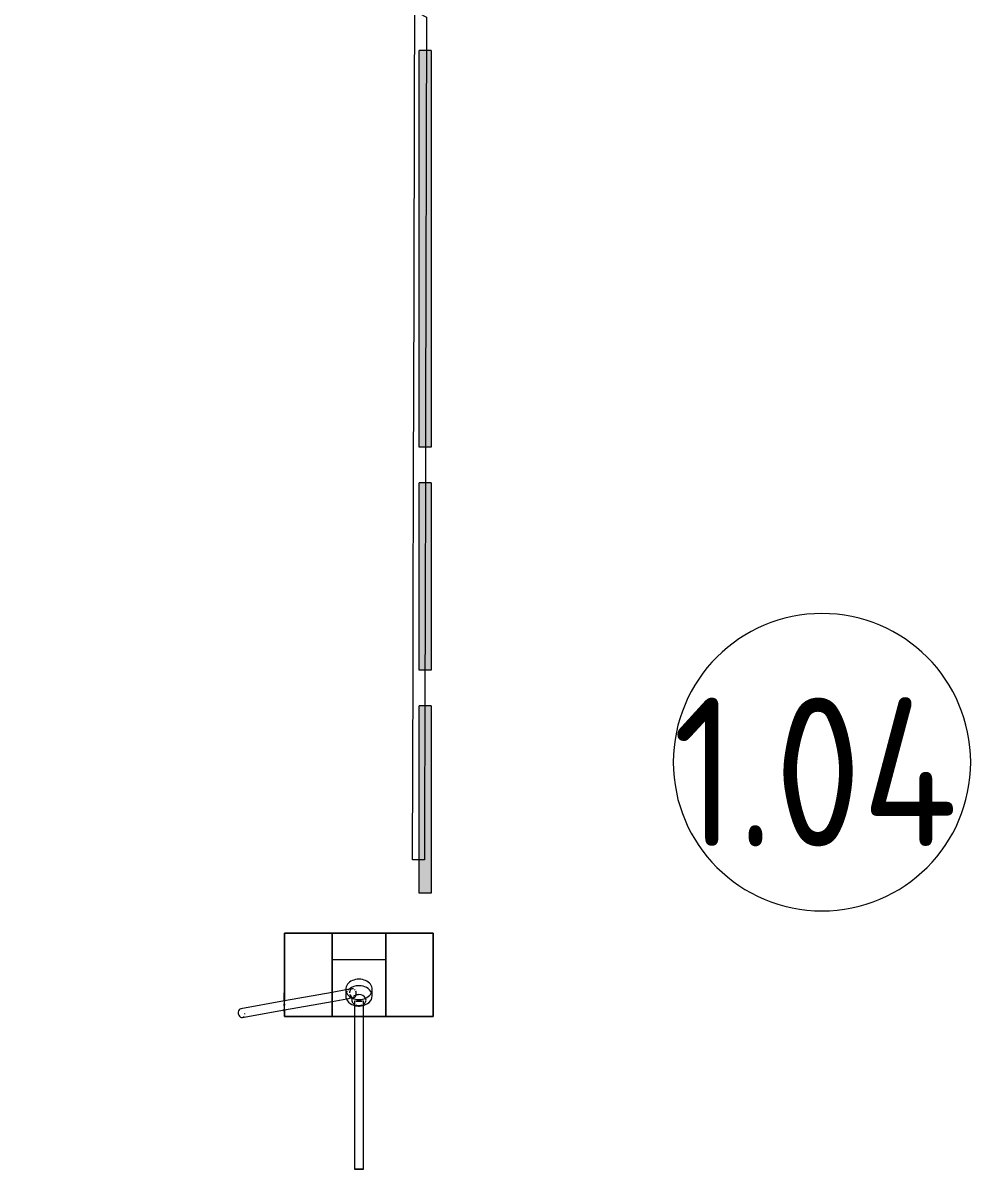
# Model space of a CAD drawing. Header units: millimetres. Extents: x -1113 to 415037, y -3642 to 28069.
# Drawn here: x 8645 to 11836, y 16700 to 20589 of the extents above; entities that cross this region are included whole.
import ezdxf

# ---------------------------------------------------------------- set-up
doc = ezdxf.new("R2010")
doc.units = ezdxf.units.MM
for name, color, linetype, lineweight in [('0) Стена 3.93м', 3, 'Continuous', 60), ('A-AREA-BNDY', 7, 'Continuous', 5), ('A-AREA-IDEN', 7, 'Continuous', 9), ('A-GENM', 7, 'Continuous', 9), ('I-WALL', 7, 'Continuous', 5)]:
    doc.layers.add(name, color=color, linetype=linetype, lineweight=lineweight)
doc.layers.add('A-AREA-PATT-1', color=7, linetype='Continuous', lineweight=5, true_color=0xa5bae0, transparency=1)
doc.layers.add('M-EQPM-1', color=7, linetype='Continuous', lineweight=9, true_color=0xb2b2b2)
doc.styles.add('GOST Common', font='GOST Common.ttf', dxfattribs={"width": 0.9, "height": 500})

# ---------------------------------------------------------------- blocks, each defined once
blk = doc.blocks.new('Gotschlich_Турникет-трипод_Тумбовый_Modul_Cross _R18 - Modul Cross 2-Arm-31992132-Объем проектирования 1 этажа')
at = {"layer": 'A-GENM'}
for p, q in [((83, -250), (86.2, -250)), ((91.3, -250), (90.7, -250))]:
    blk.add_line(p, q, dxfattribs=at)
at = {"layer": 'M-EQPM-1'}
for p, q in [((-140, 250), (-140, 90)), ((-140, 90), (-140, 250)), ((-140, 250), (140, 250)), ((140, 250), (-140, 250)), ((140, 250), (140, 90)), ((140, 90), (140, 250)), ((-50.7, 90), (-140, 90)), ((-140, 90), (140, 90)), ((-140, 90), (-140, -90)), ((-140, 90), (-140, -90)), ((-140, -90), (-140, 90)), ((-140, 90), (-140, -90)), ((-140, 90), (140, 90)), ((-140, 90), (140, 90)), ((-140, -90), (-140, 90)), ((-140, 90), (-140, -90)), ((-140, 90), (140, 90)), ((-140, 90), (140, 90)), ((-140, 90), (140, 90)), ((-140, 90), (140, 90)), ((140, 90), (-50.7, 90)), ((-50.7, 90), (-50.7, -90)), ((140, -90), (140, 90)), ((140, -90), (140, 90)), ((140, 90), (140, -90)), ((140, -90), (140, 90)), ((140, 90), (140, -90)), ((70.8, 44.5), (49, 44.5)), ((94.8, 15), (88.7, 15)), ((140, 15), (94.8, 15)), ((653.7, 15), (140, 15)), ((47.1, -22.8), (50.9, -43.8)), ((77.3, -21.3), (76.7, -17.5)), ((78.6, -28.6), (77.7, -23.4)), ((80.4, -38.5), (79, -30.4)), ((88.7, -15), (94.8, -15)), ((94.8, -15), (140, -15)), ((140, -15), (653.7, -15)), ((49, -44.5), (70.8, -44.5)), ((50.9, -43.8), (59.1, -90)), ((89.6, -90), (80.9, -41)), ((140, -90), (-140, -90)), ((-140, -90), (-50.7, -90)), ((-140, -90), (140, -90)), ((140, -90), (-140, -90)), ((-140, -90), (140, -90)), ((140, -90), (-140, -90)), ((-140, -250), (-140, -90)), ((-140, -90), (-140, -250)), ((-140, -90), (59.2, -90)), ((-140, -90), (140, -90)), ((-50.7, -90), (140, -90)), ((59.1, -90), (87.7, -250)), ((64.5, -90), (67.3, -90)), ((67.8, -90), (71, -90)), ((71.6, -90), (74.9, -90)), ((75.6, -90), (78.8, -90)), ((79.4, -90), (82.4, -90)), ((83, -90), (85.4, -90)), ((89.1, -90), (140, -90)), ((118.2, -250), (89.6, -90)), ((140, -250), (140, -90)), ((140, -90), (140, -250)), ((-140, -250), (64.5, -250)), ((140, -250), (-140, -250)), ((63.6, -250), (60.8, -250)), ((60.8, -250), (63.6, -250)), ((60.8, -250), (60.8, -252)), ((63.6, -252), (60.8, -252)), ((60.8, -252), (63.6, -252)), ((64.9, -250), (62.5, -250)), ((62.5, -250), (65.8, -250)), ((62.5, -250), (62.5, -252)), ((65.8, -252), (62.5, -252)), ((62.5, -252), (64.9, -252)), ((63.6, -250), (65.8, -250)), ((63.6, -250), (63.6, -252)), ((65.8, -252), (63.6, -252)), ((63.9, -250), (65.6, -250)), ((63.9, -250), (63.9, -252)), ((65.6, -252), (63.9, -252)), ((65.7, -250), (64.5, -250)), ((64.5, -250), (64.5, -252)), ((64.5, -252), (65.7, -252)), ((65.6, -250), (64.9, -250)), ((64.9, -250), (64.9, -252)), ((64.9, -252), (65.6, -252)), ((65.6, -250), (65.7, -250)), ((66.4, -250), (65.6, -250)), ((65.7, -252), (65.6, -252)), ((65.6, -252), (66.4, -252)), ((65.7, -250), (67.2, -250)), ((65.7, -250), (65.7, -252)), ((67.2, -252), (65.7, -252)), ((65.8, -250), (78.2, -250)), ((65.8, -250), (65.8, -252)), ((78.2, -252), (65.8, -252)), ((78.2, -250), (66.4, -250)), ((66.4, -252), (78.2, -252)), ((67.2, -250), (78.2, -250)), ((77.5, -250), (67.2, -250)), ((67.2, -250), (77.5, -250)), ((67.2, -250), (67.2, -252)), ((67.2, -250), (73, -250)), ((76.7, -250), (67.2, -250)), ((67.2, -250), (77.5, -250)), ((77.5, -252), (67.2, -252)), ((67.2, -252), (77.5, -252)), ((78.2, -252), (67.2, -252)), ((67.2, -252), (76.7, -252)), ((73, -252), (67.2, -252)), ((69.5, -250), (68.9, -250)), ((68.9, -250), (68.9, -252)), ((68.9, -252), (69.5, -252)), ((69.8, -250), (69.5, -250)), ((69.5, -250), (69.5, -252)), ((69.5, -252), (70.9, -252)), ((70.3, -250), (69.8, -250)), ((70.9, -250), (70.3, -250)), ((78.2, -250), (70.9, -250)), ((70.9, -252), (78.2, -252)), ((73, -250), (74.2, -250)), ((73, -250), (73, -252)), ((74.2, -252), (73, -252)), ((74.2, -250), (75, -250)), ((75, -252), (74.2, -252)), ((75, -250), (78.2, -250)), ((75, -250), (75, -252)), ((78.2, -252), (75, -252)), ((78.1, -250), (76.7, -250)), ((76.7, -250), (76.7, -252)), ((76.7, -252), (78.1, -252)), ((77.5, -250), (77.9, -250)), ((77.5, -252), (77.5, -250)), ((78.3, -252), (77.5, -252)), ((77.9, -250), (78.3, -250)), ((78.6, -250), (77.9, -250)), ((77.9, -250), (77.9, -252)), ((77.9, -252), (78.6, -252)), ((80, -250), (78.1, -250)), ((78.1, -252), (80, -252)), ((78.2, -250), (79.3, -250)), ((78.2, -252), (78.2, -250)), ((79.3, -252), (78.2, -252)), ((78.3, -250), (79, -250)), ((79, -252), (78.3, -252)), ((80.3, -250), (78.6, -250)), ((78.6, -252), (80.3, -252)), ((79.3, -250), (79.3, -252)), ((80, -250), (80, -252)), ((80.3, -250), (83.1, -250)), ((83.1, -250), (80.3, -250)), ((80.3, -250), (80.3, -252)), ((80.3, -250), (80.3, -252)), ((80.3, -250), (88.1, -250)), ((80.3, -252), (83.1, -252)), ((83.1, -252), (80.3, -252)), ((81.4, -250), (81.4, -252)), ((86.3, -250), (83, -250)), ((83, -250), (86.2, -250)), ((83, -250), (83, -252)), ((86.2, -252), (83, -252)), ((83, -252), (86.3, -252)), ((83.1, -250), (83.1, -252)), ((86.2, -252), (86.2, -250)), ((86.9, -250), (86.3, -250)), ((86.3, -250), (86.3, -252)), ((86.3, -252), (86.9, -252)), ((86.9, -250), (86.9, -252)), ((88.3, -250), (87.5, -250)), ((87.5, -250), (87.5, -252)), ((87.5, -252), (88.3, -252)), ((87.7, -250), (114, -397.6)), ((89.2, -250), (88.3, -250)), ((88.3, -250), (88.3, -252)), ((88.3, -252), (89.2, -252)), ((90.1, -250), (89.2, -250)), ((89.2, -250), (89.2, -252)), ((89.2, -252), (90.1, -252)), ((90.1, -252), (90.1, -250)), ((91.3, -250), (90.7, -250)), ((90.7, -250), (90.7, -252)), ((90.7, -252), (91.3, -252)), ((91.3, -250), (91.3, -252)), ((91.5, -250), (91.5, -252)), ((93.7, -250), (93.7, -252)), ((94.6, -250), (94.6, -252)), ((96.9, -250), (96.9, -252)), ((97.1, -250), (99.1, -250)), ((97.1, -252), (97.1, -250)), ((99.1, -252), (97.1, -252)), ((99.1, -250), (99.9, -250)), ((99.1, -250), (99.1, -252)), ((99.9, -252), (99.1, -252)), ((99.9, -250), (102, -250)), ((99.9, -250), (99.9, -252)), ((102, -252), (99.9, -252)), ((102, -250), (102, -252)), ((102.1, -250), (102.1, -252)), ((102.1, -252), (104.5, -252)), ((104.5, -252), (102.1, -252)), ((105.3, -250), (105.3, -252)), ((106.9, -252), (106.9, -250)), ((106.9, -250), (106.9, -252)), ((107, -250), (107, -252)), ((107, -250), (107, -252)), ((110, -252), (110, -250)), ((110, -250), (110, -252)), ((110.1, -250), (110.1, -252)), ((110.1, -250), (110.1, -252)), ((111.8, -250), (111.8, -252)), ((111.9, -250), (111.9, -252)), ((115.5, -250), (117.8, -250)), ((115.5, -252), (115.5, -250)), ((117.8, -252), (115.5, -252)), ((117.8, -250), (115.6, -250)), ((115.6, -250), (115.6, -252)), ((115.6, -252), (117.8, -252)), ((116, -250), (116, -252)), ((120.2, -250), (117.8, -250)), ((117.8, -250), (117.8, -252)), ((117.8, -250), (117.8, -252)), ((117.8, -252), (120.2, -252)), ((117.9, -250), (140, -250)), ((143.6, -392.3), (118.2, -250)), ((123.8, -250), (119.8, -250)), ((119.8, -250), (123.8, -250)), ((119.8, -250), (119.8, -252)), ((123.8, -252), (119.8, -252)), ((119.8, -252), (123.8, -252)), ((120.1, -250), (123.8, -250)), ((120.1, -250), (120.1, -252)), ((123.8, -252), (120.1, -252)), ((123.8, -250), (120.2, -250)), ((120.2, -250), (120.2, -252)), ((120.2, -252), (123.8, -252)), ((123.8, -250), (123.8, -252)), ((123.8, -250), (123.8, -252))]:
    blk.add_line(p, q, dxfattribs=at)
for centre, major_axis, ratio, start_param, end_param in [((49, 0), (0, 44.5), 0.767231, 4.712389, 7.853982), ((70.8, 0), (0, 44.5), 0.767231, 0.334478, 1.570796), ((70.8, 0), (0, 44.5), 0.767231, 0, 0.261799), ((70.8, 0), (0, 44.5), 0.767231, 4.886662, 6.283185), ((49, 0), (0, 44.5), 0.767231, 1.570796, 4.712389), ((70.8, 0), (0, 44.5), 0.767231, 1.570796, 2.379658), ((85, 0), (0, 23.8), 0.767231, 0.363973, 1.570796), ((85, 0), (0, 23.8), 0.767231, 1.570796, 2.040343), ((85, 0), (0, 23.8), 0.767231, 5.969026, 6.597345), ((88.7, 0), (0, 15), 0.001848, 0, 0.523599), ((88.7, 0), (0, 15), 0.001848, 6.021386, 6.283185), ((88.7, 0), (0, 15), 0.001848, 5.759587, 6.021386), ((88.7, 0), (0, 15), 0.001848, 0.785398, 1.047198), ((88.7, 0), (0, 15), 0.001848, 4.974188, 5.497787), ((88.7, 0), (0, 15), 0.001848, 1.047198, 1.308997), ((88.7, 0), (0, 15), 0.001848, 4.712389, 4.925612), ((88.7, 0), (0, 15), 0.001848, 1.359645, 1.570796), ((88.7, 0), (0, 15), 0.001848, 1.570796, 1.781948), ((88.7, 0), (0, 15), 0.001848, 4.499166, 4.712389), ((85, 0), (0, 23.8), 0.767231, 5.415366, 5.943804), ((85, 0), (0, 23.8), 0.767231, 5.049822, 5.16316), ((85, 0), (0, 23.8), 0.767231, 4.887057, 5.046168), ((85, 0), (0, 23.8), 0.767231, 4.712389, 4.882857), ((70.8, 0), (0, 44.5), 0.767231, 4.803749, 4.886662), ((70.8, 0), (0, 44.5), 0.767231, 4.712389, 4.801245), ((653.7, 0), (0, 15), 0.001848, 0, 1.308972), ((653.7, 0), (0, 15), 0.001848, 4.712389, 6.283185), ((653.7, 0), (0, 15), 0.001848, 1.308997, 1.570771), ((653.7, 0), (0, 15), 0.001848, 1.570796, 1.832571), ((653.7, 0), (0, 15), 0.001848, 3.141593, 4.712389), ((61.9, -20.2), (14.8, 2.6), 0.738826, 2.696356, 3.743553), ((70.8, 0), (0, 44.5), 0.767231, 2.457546, 2.553981), ((61.9, -20.2), (14.8, 2.6), 0.738826, 2.172757, 2.434556), ((61.9, -20.2), (14.8, 2.6), 0.738826, 3.743553, 4.528951), ((61.9, -20.2), (14.8, 2.6), 0.738826, 1.48862, 1.910957), ((61.9, -20.2), (14.8, 2.6), 0.738826, 0.601961, 1.387359), ((61.9, -20.2), (14.8, 2.6), 0.738826, 4.790751, 5.837948), ((85, 0), (0, 23.8), 0.767231, 2.040343, 2.425584), ((70.8, 0), (0, 44.5), 0.767231, 3.141593, 4.474053), ((61.9, -20.2), (14.8, 2.6), 0.738826, 6.099748, 6.885146), ((85, 0), (0, 23.8), 0.767231, 2.61273, 2.77762), ((85, 0), (0, 23.8), 0.767231, 2.827433, 3.455752), ((88.7, 0), (0, 15), 0.001848, 1.832596, 2.094395), ((88.7, 0), (0, 15), 0.001848, 3.926991, 4.45059), ((88.7, 0), (0, 15), 0.001848, 2.094395, 2.356194), ((88.7, 0), (0, 15), 0.001848, 2.617994, 3.141593), ((88.7, 0), (0, 15), 0.001848, 3.141593, 3.665191), ((85, 0), (0, 23.8), 0.767231, 3.480974, 4.008753), ((85, 0), (0, 23.8), 0.767231, 4.261618, 4.371827), ((85, 0), (0, 23.8), 0.767231, 4.374955, 4.533819), ((85, 0), (0, 23.8), 0.767231, 4.537721, 4.707905), ((70.8, 0), (0, 44.5), 0.767231, 4.474053, 4.533992), ((70.8, 0), (0, 44.5), 0.767231, 4.535895, 4.618702), ((70.8, 0), (0, 44.5), 0.767231, 4.621029, 4.709763), ((653.7, 0), (0, 15), 0.001848, 1.832596, 3.141593), ((70.8, 0), (0, 44.5), 0.767231, 2.667963, 2.774392), ((70.8, 0), (0, 44.5), 0.767231, 2.994738, 3.141593), ((128.8, -395), (14.8, 2.6), 0.738826, 1.227883, 1.387359), ((128.8, -395), (14.8, 2.6), 0.738826, 0.340161, 0.601961), ((128.8, -395), (14.8, 2.6), 0.738826, 2.958155, 3.141593), ((128.8, -395), (14.8, 2.6), 0.738826, 3.141593, 3.743553), ((128.8, -395), (14.8, 2.6), 0.738826, 3.743553, 6.361547)]:
    blk.add_ellipse(centre, major_axis=major_axis, ratio=ratio, start_param=start_param, end_param=end_param, dxfattribs=at)
blk = doc.blocks.new('Марка_Помещения - Номер-25198446-Объем проектирования 1 этажа')
at = {"layer": 'A-AREA-IDEN'}
for start, end in [(360, 180), (180, 360)]:
    blk.add_arc((0, 0), 2.5, start, end, dxfattribs=at)
blk = doc.blocks.new('1floor')
at = {"layer": 'A-AREA-PATT-1'}
h = blk.add_hatch(color=256, dxfattribs=at)
h.paths.add_polyline_path([(3730, 7883), (3780, 7883.1), (3780, 7900), (3730, 7900)])
h.paths.add_polyline_path([(4505, 7883), (4555, 7883), (4555, 7900), (4505, 7900), (4505, 7890.1)])
h.paths.add_polyline_path([(6395, 7883), (6405, 7883), (6405, 7900), (6355, 7900), (6355, 7883), (6392.3, 7883)])
h.paths.add_polyline_path([(6980, 7883), (7030, 7883), (7030, 7900), (6980, 7900), (6980, 7896.3)])
h.paths.add_polyline_path([(7660, 7883), (7660, 7900), (7610, 7900), (7610, 7883), (7650, 7883)])
h.paths.add_polyline_path([(20062, 7920.5), (20070.3, 7920.9), (20070.3, 9050), (20053.3, 9050), (20053.3, 7920.5)])
h.paths.add_polyline_path([(20053.3, 10850), (20070.3, 10850), (20070.3, 10874), (13684.5, 10874), (13684.5, 15220), (13679, 15218.9), (13679, 10868.5), (20053.3, 10868.5), (20053.3, 10860)])
h.paths.add_polyline_path([(9872.6, 14719.2), (9872.6, 14759.2), (9092.6, 14759.2), (9092.6, 14719.2)])
h.paths.add_polyline_path([(8601.2, 14719.2), (8972.6, 14719.2), (8972.6, 14759.2), (8192.6, 14759.2), (8192.6, 14719.2)])
h.paths.add_polyline_path([(7098.5, 14719.2), (8072.6, 14719.2), (8072.6, 14759.2), (7098.5, 14759.2), (7098.5, 14739.2)])
h.paths.add_polyline_path([(9952.6, 14799.2), (9952.6, 15879.2), (9912.6, 15879.2), (9912.6, 14799.2), (9932.6, 14799.2)])
h.paths.add_polyline_path([(13690, 15225.5), (13710, 15225.5), (13710, 15231), (13690, 15231)])
h.paths.add_polyline_path([(6780, 15235), (6780, 15270), (6570, 15270), (6570, 15235), (6774, 15235)])
h.paths.add_polyline_path([(6731.6, 15295), (6760, 15295), (6760, 15345), (6610, 15345), (6610, 15975), (6760, 15975), (6760, 16025), (6610, 16025), (6610, 16123), (6570, 16123), (6570, 15305), (6610, 15305), (6610, 15295)])
h.paths.add_polyline_path([(6570, 17627), (6610, 17627), (6610, 17725), (6760, 17725), (6760, 17775), (6610, 17775), (6610, 18325), (6760, 18325), (6760, 18375), (6610, 18375), (6610, 18975), (6760, 18975), (6760, 19025), (6610, 19025), (6610, 19123), (6570, 19123), (6570, 17670.9)])
h.paths.add_polyline_path([(9952.6, 17799.2), (9952.6, 18429.2), (9912.6, 18429.2), (9912.6, 17799.2), (9932.6, 17799.2)])
h.paths.add_polyline_path([(13710, 17821), (13710, 17825.5), (13690, 17825.5), (13690, 17821), (13710, 17821)])
h.paths.add_polyline_path([(13679, 17825.5), (13684.5, 17827.6), (13682.2, 18474.5), (13679, 18474.4), (13679, 17826.4)])
h.paths.add_polyline_path([(13690, 18479), (13710, 18479), (13710, 18490), (13679, 18490), (13679, 18479), (13684.5, 18479)])
h.paths.add_polyline_path([(9952.6, 18549.2), (9952.6, 19179.2), (9912.6, 19179.2), (9912.6, 18549.2), (9932.6, 18549.2)])
h.paths.add_polyline_path([(9932.6, 19299.2), (9952.6, 19299.2), (9950.8, 20632.7), (9912.6, 20632.7), (9912.6, 19299.2)])
h.paths.add_polyline_path([(6610, 20627), (6610, 20725), (6760, 20725), (6760, 20770), (6570, 20770), (6570, 20627)])
h.paths.add_polyline_path([(13692.3, 21569), (13710, 21569.3), (13710, 21574.5), (13684.5, 21574.5), (13684.5, 22224.5), (13679, 22224.5), (13679, 21569), (13690, 21569)])
h.paths.add_polyline_path([(13710, 22224.5), (13710, 22232), (13700, 22232), (13700, 22224.5)])
h.paths.add_polyline_path([(6685, 27100), (6685, 27250), (6635, 27250), (6635, 27100)])
h.paths.add_polyline_path([(5835, 27100), (5835, 27250), (5785, 27250), (5785, 27100)])
h.paths.add_polyline_path([(7485, 27100), (7535, 27100), (7535, 27250), (7485, 27250), (7485, 27195.3)])
h.paths.add_polyline_path([(8385, 27100), (8385, 27150), (9089.5, 27150), (9089.5, 27250), (8335, 27250), (8335, 27100)])
h.paths.add_polyline_path([(12635.3, 27100), (12635.3, 27150), (13410.3, 27150), (13410.3, 27100), (13460.3, 27100), (13460.3, 27150), (13689.5, 27150), (13689.5, 27250), (11735.3, 27250), (11735.3, 27100), (11785.3, 27100), (11785.3, 27150), (12585.3, 27150), (12585.3, 27100)])
h.paths.add_polyline_path([(4985, 27100), (4985, 27250), (4680.5, 27250), (4680.5, 27150), (4935, 27150), (4935, 27100)])
h.paths.add_polyline_path([(10035, 27100), (10085, 27100), (10085, 27150), (10885, 27150), (10885, 27100), (10935, 27100), (10935, 27150), (11285, 27150), (11285, 27250), (10035, 27250), (10035, 27156.3)])
at = {"layer": 'I-WALL'}
for p, q in [((9912.6, 19299.2), (9912.6, 20632.7)), ((9952.6, 20632.7), (9912.6, 20632.7)), ((9952.6, 20632.7), (9952.6, 19299.2)), ((9952.6, 19299.2), (9912.6, 19299.2)), ((9912.6, 18549.2), (9912.6, 19179.2)), ((9952.6, 19179.2), (9912.6, 19179.2)), ((9952.6, 19179.2), (9952.6, 18549.2)), ((9952.6, 18549.2), (9912.6, 18549.2)), ((9912.6, 17799.2), (9912.6, 18429.2)), ((9952.6, 18429.2), (9912.6, 18429.2)), ((9952.6, 18429.2), (9952.6, 17799.2)), ((9952.6, 17799.2), (9912.6, 17799.2))]:
    blk.add_line(p, q, dxfattribs=at)
at = {"layer": 'A-AREA-IDEN', "xscale": 199.9999999999999, "yscale": 199.9999999999999, "zscale": 199.9999999999999}
blk.add_blockref('Марка_Помещения - Номер-25198446-Объем проектирования 1 этажа', (11267.2, 18240), dxfattribs=at)
at = {"layer": 'M-EQPM-1', "rotation": 269.9999999999999}
blk.add_blockref('Gotschlich_Турникет-трипод_Тумбовый_Modul_Cross _R18 - Modul Cross 2-Arm-31992132-Объем проектирования 1 этажа', (9710, 17525.2), dxfattribs=at)
at = {"layer": 'A-AREA-IDEN', "insert": (10765.5, 18457.2), "char_height": 500, "width": 1255.443, "attachment_point": 1, "style": 'GOST Common'}
blk.add_mtext('1.04', dxfattribs=at)

msp = doc.modelspace()

# ---------------------------------------------------------------- linework, layer by layer
at = {"layer": 'A-AREA-BNDY', "flags": 128}
msp.add_lwpolyline([(4121.5, 25760.9), (9792.4, 25747.6), (9789, 24275.6), (9189, 24277), (9184.1, 22199), (9784.1, 22197.6), (9780.7, 20726.1), (10002, 20608.7), (9998.8, 19275.3), (9998.6, 19155.3), (9997.1, 18525.3), (9996.8, 18405.3), (9995.3, 17775.3), (9955.3, 17775.4), (9956.8, 18405.4), (9957.1, 18525.4), (9958.6, 19155.4), (9958.8, 19275.4), (9962.2, 20725.1), (8939.2, 20727.5), (8939.2, 20748.5), (6619.7, 20754), (6619.6, 20726), (6607.3, 15477.5)], dxfattribs=at)

# ---------------------------------------------------------------- block references
at = {"layer": '0) Стена 3.93м'}
msp.add_blockref('1floor', (64.7, -136.1), dxfattribs=at)

doc.saveas('drawing.dxf')
